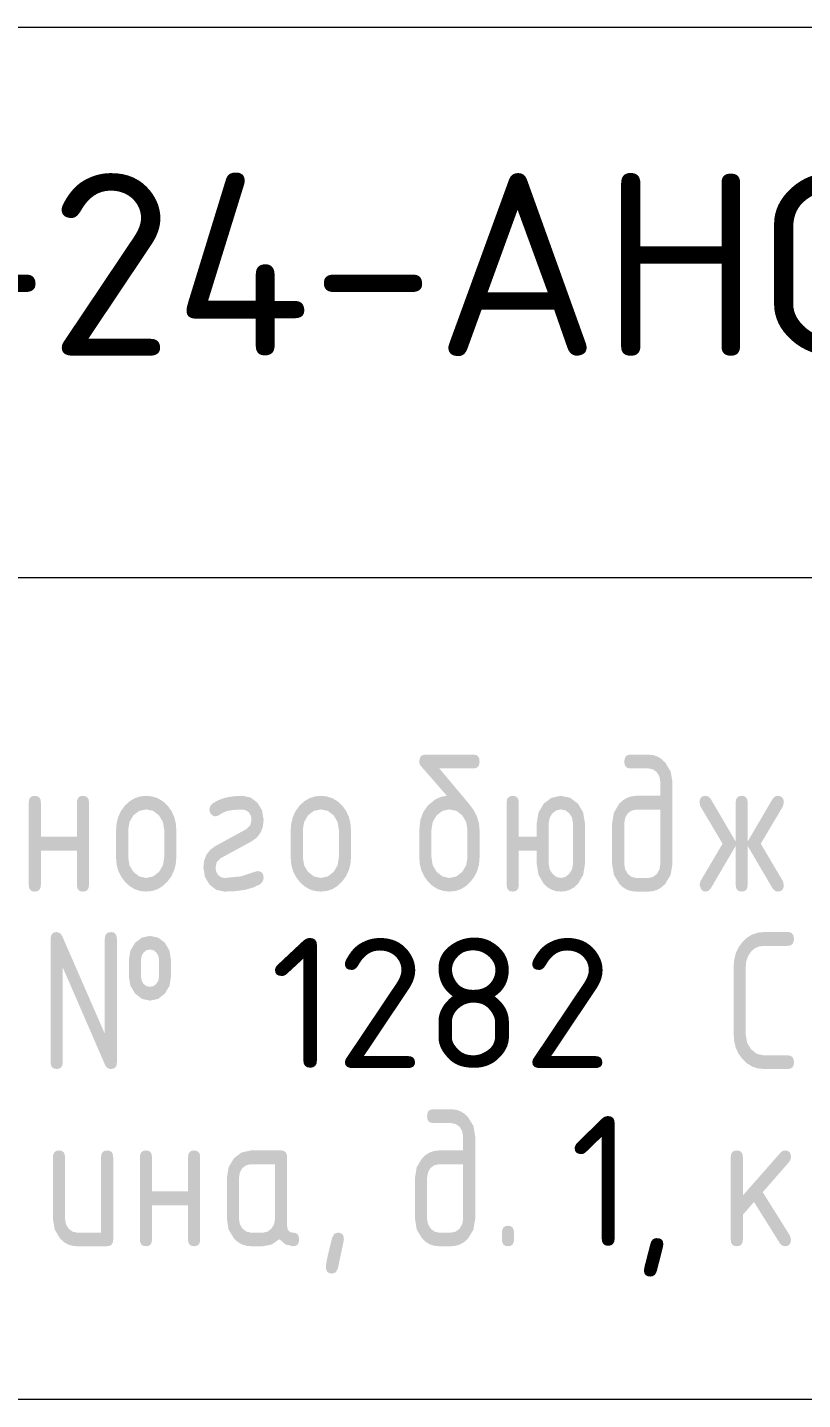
# Model space of a CAD drawing. Header units: millimetres. Extents: x 0 to 1189, y 0 to 841.
# Drawn here: x 1119.83 to 1133.95, y 34.96 to 59.98 of the extents above; entities that cross this region are included whole.
import ezdxf

# ---------------------------------------------------------------- set-up
doc = ezdxf.new("R2010")
doc.units = ezdxf.units.MM

msp = doc.modelspace()

# ---------------------------------------------------------------- hatches: boundary and pattern name
h = msp.add_hatch(color=7)
h.paths.add_polyline_path([(1128.068692, 45.344315), (1128.068692, 44.844914), (1128.058399, 44.720985), (1128.027695, 44.606307), (1127.976837, 44.500826), (1127.906083, 44.404493), (1127.822919, 44.324765), (1127.730246, 44.268136), (1127.628891, 44.234348), (1127.519681, 44.223143), (1127.409257, 44.234348), (1127.30767, 44.268136), (1127.214661, 44.324765), (1127.129972, 44.404493), (1127.059968, 44.500826), (1127.010221, 44.606307), (1126.980524, 44.720985), (1126.970671, 44.844914), (1126.970671, 45.347622), (1126.988465, 45.521815), (1127.041915, 45.672081), (1127.131126, 45.79806), (1127.2562, 45.899389), (1127.368579, 45.952788), (1127.47393, 45.969393), (1126.992168, 46.52116), (1126.975838, 46.549961), (1126.970671, 46.594471), (1126.977595, 46.649455), (1126.998369, 46.688729), (1127.032993, 46.712294), (1127.081465, 46.720148), (1127.961205, 46.720148), (1128.007998, 46.712294), (1128.041613, 46.688729), (1128.061896, 46.649455), (1128.068692, 46.594471), (1128.061896, 46.539488), (1128.041613, 46.500213), (1128.007998, 46.476649), (1127.961205, 46.468794), (1127.336127, 46.468794), (1127.887893, 45.80899), (1127.966605, 45.699487), (1128.023148, 45.585747), (1128.057263, 45.46746)])
h.paths.add_polyline_path([(1127.848206, 44.848221), (1127.848206, 45.347622), (1127.824986, 45.491007), (1127.753397, 45.613308), (1127.646667, 45.694819), (1127.519681, 45.721346), (1127.392971, 45.694819), (1127.286517, 45.613308), (1127.214928, 45.491007), (1127.191708, 45.347622), (1127.191708, 44.848221), (1127.214928, 44.702425), (1127.286517, 44.583087), (1127.392971, 44.499647), (1127.519681, 44.47119), (1127.646667, 44.499647), (1127.753397, 44.583087), (1127.824986, 44.703872)])
h = msp.add_hatch(color=7)
h.paths.add_polyline_path([(1131.582412, 46.220747), (1131.582412, 44.722544), (1131.550235, 44.528792), (1131.453979, 44.366459), (1131.386119, 44.302673), (1131.311696, 44.258008), (1131.230969, 44.231739), (1131.144196, 44.223143), (1130.923158, 44.223143), (1130.834525, 44.231739), (1130.753177, 44.258008), (1130.679375, 44.302673), (1130.613375, 44.366459), (1130.516637, 44.528792), (1130.484391, 44.722544), (1130.484391, 45.469992), (1130.516637, 45.663744), (1130.613375, 45.826077), (1130.680537, 45.888235), (1130.754211, 45.933082), (1130.834912, 45.960255), (1130.923158, 45.969393), (1131.361926, 45.969393), (1131.361926, 46.220747), (1131.346147, 46.31783), (1131.300189, 46.39879), (1131.229221, 46.450949), (1131.144196, 46.468794), (1130.812915, 46.468794), (1130.766355, 46.476649), (1130.732713, 46.500213), (1130.712301, 46.539488), (1130.705428, 46.594471), (1130.712301, 46.649455), (1130.732713, 46.688729), (1130.766355, 46.712294), (1130.812915, 46.720148), (1131.144196, 46.720148), (1131.232829, 46.711036), (1131.314177, 46.68363), (1131.387979, 46.637828), (1131.453979, 46.573525), (1131.550235, 46.414293)])
h.paths.add_polyline_path([(1131.361926, 44.722544), (1131.361926, 45.718039), (1130.923158, 45.718039), (1130.838064, 45.699987), (1130.766613, 45.648035), (1130.720931, 45.566868), (1130.705428, 45.469992), (1130.705428, 44.722544), (1130.721345, 44.626908), (1130.76992, 44.544502), (1130.840958, 44.489449), (1130.923158, 44.47119), (1131.144196, 44.47119), (1131.227636, 44.489449), (1131.297433, 44.544502), (1131.345803, 44.625668)])
h = msp.add_hatch(color=7)
h.dxf.hatch_style = 2
h.paths.add_polyline_path([(1120.07516, 44.970591), (1120.07516, 44.345513), (1120.068244, 44.291046), (1120.04753, 44.252909), (1120.01307, 44.230481), (1119.964917, 44.223143), (1119.916444, 44.230481), (1119.881821, 44.252909), (1119.861047, 44.291046), (1119.854122, 44.345513), (1119.854122, 45.847023), (1119.861047, 45.900095), (1119.881821, 45.938387), (1119.916444, 45.96159), (1119.964917, 45.969393), (1120.01307, 45.96159), (1120.04753, 45.938387), (1120.068244, 45.900095), (1120.07516, 45.847023), (1120.07516, 45.221945), (1120.731657, 45.221945), (1120.731657, 45.847023), (1120.738573, 45.900095), (1120.759287, 45.938387), (1120.793746, 45.96159), (1120.8419, 45.969393), (1120.890287, 45.96159), (1120.92472, 45.938387), (1120.945305, 45.900095), (1120.952143, 45.847023), (1120.952143, 44.345513), (1120.945305, 44.291046), (1120.92472, 44.252909), (1120.890287, 44.230481), (1120.8419, 44.223143), (1120.793746, 44.230481), (1120.759287, 44.252909), (1120.738573, 44.291046), (1120.731657, 44.345513), (1120.731657, 44.970591)])
h = msp.add_hatch(color=7)
h.paths.add_polyline_path([(1121.445217, 44.844914), (1121.445217, 45.344315), (1121.45507, 45.470156), (1121.484766, 45.585816), (1121.534514, 45.691658), (1121.604518, 45.788043), (1121.689207, 45.867771), (1121.782216, 45.9244), (1121.883803, 45.958188), (1121.994227, 45.969393), (1122.104884, 45.95824), (1122.206445, 45.924814), (1122.299325, 45.869167), (1122.383936, 45.791351), (1122.454173, 45.694914), (1122.503895, 45.58871), (1122.533462, 45.472068), (1122.543238, 45.344315), (1122.543238, 44.844914), (1122.532945, 44.720985), (1122.502241, 44.606307), (1122.451383, 44.500826), (1122.380629, 44.404493), (1122.297464, 44.324765), (1122.204791, 44.268136), (1122.103437, 44.234348), (1121.994227, 44.223143), (1121.883803, 44.234348), (1121.782216, 44.268136), (1121.689207, 44.324765), (1121.604518, 44.404493), (1121.534514, 44.500826), (1121.484766, 44.606307), (1121.45507, 44.720985)])
h.paths.add_polyline_path([(1122.322751, 44.848221), (1122.322751, 45.347622), (1122.299531, 45.491007), (1122.227942, 45.613308), (1122.121213, 45.694819), (1121.994227, 45.721346), (1121.867516, 45.694819), (1121.761063, 45.613308), (1121.689474, 45.491007), (1121.666254, 45.347622), (1121.666254, 44.848221), (1121.689474, 44.702425), (1121.761063, 44.583087), (1121.867516, 44.499647), (1121.994227, 44.47119), (1122.121213, 44.499647), (1122.227942, 44.583087), (1122.299531, 44.703872)])
h = msp.add_hatch(color=7)
h.dxf.hatch_style = 2
h.paths.add_polyline_path([(1124.024089, 44.596867), (1124.072475, 44.589012), (1124.106909, 44.565448), (1124.127493, 44.526174), (1124.134332, 44.47119), (1124.118829, 44.408627), (1124.073147, 44.359293), (1123.952948, 44.29965), (1123.804016, 44.257112), (1123.626352, 44.231627), (1123.419957, 44.223143), (1123.273127, 44.254562), (1123.149861, 44.34882), (1123.064354, 44.489794), (1123.036311, 44.659706), (1123.050152, 44.786563), (1123.091639, 44.894868), (1123.160722, 44.984259), (1123.257348, 45.054376), (1123.824549, 45.365261), (1123.891315, 45.431889), (1123.913846, 45.532831), (1123.90227, 45.60442), (1123.867544, 45.665674), (1123.812904, 45.704879), (1123.751237, 45.718039), (1123.587182, 45.712251), (1123.472322, 45.693234), (1123.393705, 45.661884), (1123.306406, 45.60945), (1123.257348, 45.595669), (1123.215525, 45.603937), (1123.180729, 45.630396), (1123.154616, 45.672977), (1123.147105, 45.718039), (1123.161161, 45.780395), (1123.204983, 45.829936), (1123.311497, 45.891491), (1123.437802, 45.935011), (1123.584262, 45.960858), (1123.751237, 45.969393), (1123.897654, 45.937974), (1124.021333, 45.843716), (1124.106564, 45.701503), (1124.134332, 45.532831), (1124.120577, 45.405974), (1124.079279, 45.297668), (1124.010386, 45.208277), (1123.913846, 45.138161), (1123.349401, 44.830582), (1123.280224, 44.762301), (1123.257348, 44.659706), (1123.268855, 44.588117), (1123.303099, 44.526863), (1123.35698, 44.486004), (1123.419957, 44.47119), (1123.721196, 44.50006), (1123.981094, 44.586394)])
h = msp.add_hatch(color=7)
h.paths.add_polyline_path([(1124.627405, 44.844914), (1124.627405, 45.344315), (1124.637258, 45.470156), (1124.666955, 45.585816), (1124.716702, 45.691658), (1124.786706, 45.788043), (1124.871396, 45.867771), (1124.964405, 45.9244), (1125.065992, 45.958188), (1125.176416, 45.969393), (1125.287072, 45.95824), (1125.388634, 45.924814), (1125.481513, 45.869167), (1125.566125, 45.791351), (1125.636362, 45.694914), (1125.686083, 45.58871), (1125.715651, 45.472068), (1125.725426, 45.344315), (1125.725426, 44.844914), (1125.715134, 44.720985), (1125.684429, 44.606307), (1125.633571, 44.500826), (1125.562818, 44.404493), (1125.479653, 44.324765), (1125.38698, 44.268136), (1125.285625, 44.234348), (1125.176416, 44.223143), (1125.065992, 44.234348), (1124.964405, 44.268136), (1124.871396, 44.324765), (1124.786706, 44.404493), (1124.716702, 44.500826), (1124.666955, 44.606307), (1124.637258, 44.720985)])
h.paths.add_polyline_path([(1125.50494, 44.848221), (1125.50494, 45.347622), (1125.48172, 45.491007), (1125.410131, 45.613308), (1125.303402, 45.694819), (1125.176416, 45.721346), (1125.049705, 45.694819), (1124.943252, 45.613308), (1124.871663, 45.491007), (1124.848443, 45.347622), (1124.848443, 44.848221), (1124.871663, 44.702425), (1124.943252, 44.583087), (1125.049705, 44.499647), (1125.176416, 44.47119), (1125.303402, 44.499647), (1125.410131, 44.583087), (1125.48172, 44.703872)])
h = msp.add_hatch(color=7)
h.paths.add_polyline_path([(1129.110776, 44.970591), (1128.782802, 44.970591), (1128.782802, 44.345513), (1128.775886, 44.291046), (1128.755173, 44.252909), (1128.720713, 44.230481), (1128.672559, 44.223143), (1128.624087, 44.230481), (1128.589464, 44.252909), (1128.56869, 44.291046), (1128.561765, 44.345513), (1128.561765, 45.847023), (1128.56869, 45.900095), (1128.589464, 45.938387), (1128.624087, 45.96159), (1128.672559, 45.969393), (1128.720713, 45.96159), (1128.755173, 45.938387), (1128.775886, 45.900095), (1128.782802, 45.847023), (1128.782802, 45.221945), (1129.110776, 45.221945), (1129.110776, 45.473299), (1129.142884, 45.665605), (1129.237004, 45.826077), (1129.379424, 45.933082), (1129.549543, 45.969393), (1129.719731, 45.933082), (1129.862633, 45.826077), (1129.956478, 45.663744), (1129.98831, 45.469992), (1129.98831, 44.722544), (1129.956478, 44.527345), (1129.862633, 44.366459), (1129.794644, 44.302673), (1129.719731, 44.258008), (1129.637996, 44.231739), (1129.549543, 44.223143), (1129.461099, 44.231739), (1129.379424, 44.258008), (1129.304674, 44.302673), (1129.237004, 44.366459), (1129.142884, 44.528792), (1129.110776, 44.722544)])
h.paths.add_polyline_path([(1129.549543, 44.47119), (1129.630985, 44.489862), (1129.703332, 44.547809), (1129.753079, 44.628769), (1129.77058, 44.722544), (1129.77058, 45.469992), (1129.754457, 45.566868), (1129.706088, 45.648035), (1129.634843, 45.703087), (1129.549543, 45.721346), (1129.464656, 45.703087), (1129.392998, 45.648035), (1129.344904, 45.566868), (1129.329057, 45.469992), (1129.329057, 44.722544), (1129.346558, 44.628769), (1129.396305, 44.547809), (1129.468376, 44.489862)])
h = msp.add_hatch(color=7)
h.dxf.hatch_style = 2
h.paths.add_polyline_path([(1132.73529, 45.057683), (1132.277781, 44.275509), (1132.239058, 44.236303), (1132.186279, 44.223143), (1132.144249, 44.231411), (1132.109661, 44.25787), (1132.075485, 44.345513), (1132.094226, 44.414966), (1132.496062, 45.096268), (1132.094226, 45.773712), (1132.075485, 45.847023), (1132.08241, 45.900095), (1132.103184, 45.938387), (1132.137807, 45.96159), (1132.186279, 45.969393), (1132.239058, 45.956233), (1132.277781, 45.917028), (1132.73529, 45.134853), (1132.73529, 45.847023), (1132.742085, 45.900095), (1132.762368, 45.938387), (1132.795984, 45.96159), (1132.842777, 45.969393), (1132.890931, 45.96159), (1132.92539, 45.938387), (1132.946104, 45.900095), (1132.95302, 45.847023), (1132.95302, 45.134853), (1133.409977, 45.917028), (1133.449183, 45.956233), (1133.50203, 45.969393), (1133.550184, 45.96159), (1133.584644, 45.938387), (1133.605357, 45.900095), (1133.612273, 45.847023), (1133.594083, 45.773712), (1133.192247, 45.096268), (1133.594083, 44.414966), (1133.612273, 44.345513), (1133.605357, 44.291046), (1133.584644, 44.252909), (1133.550184, 44.230481), (1133.50203, 44.223143), (1133.449183, 44.236303), (1133.409977, 44.275509), (1132.95302, 45.057683), (1132.95302, 44.345513), (1132.946104, 44.291046), (1132.92539, 44.252909), (1132.890931, 44.230481), (1132.842777, 44.223143), (1132.795984, 44.230481), (1132.762368, 44.252909), (1132.742085, 44.291046), (1132.73529, 44.345513)])
h = msp.add_hatch(color=7)
h.paths.add_polyline_path([(1120.464094, 43.411858), (1121.240205, 41.630881), (1121.240205, 43.359492), (1121.247121, 43.414476), (1121.267834, 43.45375), (1121.302294, 43.477314), (1121.350448, 43.485169), (1121.39892, 43.477314), (1121.433543, 43.45375), (1121.454317, 43.414476), (1121.461242, 43.359492), (1121.461242, 41.110534), (1121.454317, 41.056067), (1121.433543, 41.01793), (1121.39892, 40.995502), (1121.350448, 40.988164), (1121.291054, 41.00222), (1121.252331, 41.047695), (1120.473464, 42.842452), (1120.473464, 41.110534), (1120.466548, 41.056067), (1120.445835, 41.01793), (1120.411375, 40.995502), (1120.363221, 40.988164), (1120.314749, 40.995502), (1120.280125, 41.01793), (1120.259352, 41.056067), (1120.252427, 41.110534), (1120.252427, 43.359492), (1120.259352, 43.414476), (1120.280125, 43.45375), (1120.314749, 43.477314), (1120.363221, 43.485169), (1120.422752, 43.46691)])
h.paths.add_polyline_path([(1122.227982, 42.671575), (1122.227982, 42.979154), (1122.216269, 43.051914), (1122.178924, 43.111445), (1122.126559, 43.154027), (1122.062618, 43.167669), (1121.999435, 43.154027), (1121.94576, 43.111445), (1121.91124, 43.051914), (1121.899458, 42.979154), (1121.899458, 42.671575), (1121.91124, 42.599986), (1121.94576, 42.538733), (1121.999435, 42.499527), (1122.062618, 42.486367), (1122.126559, 42.499527), (1122.178924, 42.538733), (1122.216269, 42.601227)])
h.paths.add_polyline_path([(1122.445712, 42.671575), (1122.41829, 42.504764), (1122.335469, 42.363997), (1122.211859, 42.266846), (1122.062618, 42.235013), (1121.916201, 42.266846), (1121.792522, 42.363997), (1121.707015, 42.504764), (1121.678972, 42.671575), (1121.678972, 42.979154), (1121.707015, 43.147343), (1121.792522, 43.289488), (1121.916201, 43.384021), (1122.062618, 43.415716), (1122.211859, 43.384021), (1122.335469, 43.289488), (1122.41829, 43.147343), (1122.445712, 42.979154)])
h = msp.add_hatch(color=7)
h.dxf.hatch_style = 2
h.paths.add_polyline_path([(1133.686375, 43.485169), (1133.734761, 43.477314), (1133.769195, 43.45375), (1133.78978, 43.414476), (1133.796618, 43.359492), (1133.78978, 43.304508), (1133.769195, 43.265234), (1133.734761, 43.24167), (1133.686375, 43.233815), (1133.247608, 43.233815), (1133.159129, 43.22255), (1133.082174, 43.18834), (1133.016692, 43.130565), (1132.962629, 43.048607), (1132.929556, 42.959723), (1132.919635, 42.860091), (1132.919635, 41.613242), (1132.942855, 41.468893), (1133.014444, 41.348108), (1133.120897, 41.264667), (1133.247608, 41.236211), (1133.686375, 41.236211), (1133.734761, 41.228356), (1133.769195, 41.204792), (1133.78978, 41.165517), (1133.796618, 41.110534), (1133.78978, 41.056067), (1133.769195, 41.01793), (1133.734761, 40.995502), (1133.686375, 40.988164), (1133.247608, 40.988164), (1133.137184, 40.999369), (1133.035597, 41.033157), (1132.942588, 41.089786), (1132.857899, 41.169514), (1132.787894, 41.265847), (1132.738147, 41.371327), (1132.70845, 41.486006), (1132.698597, 41.609935), (1132.698597, 42.860091), (1132.70845, 42.985932), (1132.738147, 43.101592), (1132.787894, 43.207434), (1132.857899, 43.303819), (1132.942588, 43.38378), (1133.035597, 43.440383), (1133.137184, 43.474041), (1133.247608, 43.485169)])
h = msp.add_hatch(color=7)
h.paths.add_polyline_path([(1127.989317, 39.754317), (1127.989317, 38.256114), (1127.957139, 38.062361), (1127.860883, 37.900029), (1127.793024, 37.836243), (1127.718601, 37.791577), (1127.637874, 37.765308), (1127.5511, 37.756713), (1127.330063, 37.756713), (1127.241429, 37.765308), (1127.160082, 37.791577), (1127.086279, 37.836243), (1127.02028, 37.900029), (1126.923542, 38.062361), (1126.891296, 38.256114), (1126.891296, 39.003561), (1126.923542, 39.197314), (1127.02028, 39.359647), (1127.087442, 39.421805), (1127.161116, 39.466651), (1127.241817, 39.493824), (1127.330063, 39.502963), (1127.76883, 39.502963), (1127.76883, 39.754317), (1127.753052, 39.851399), (1127.707094, 39.932359), (1127.636125, 39.984518), (1127.5511, 40.002364), (1127.21982, 40.002364), (1127.17326, 40.010218), (1127.139618, 40.033783), (1127.119206, 40.073057), (1127.112333, 40.128041), (1127.119206, 40.183024), (1127.139618, 40.222298), (1127.17326, 40.245863), (1127.21982, 40.253718), (1127.5511, 40.253718), (1127.639734, 40.244605), (1127.721081, 40.2172), (1127.794884, 40.171397), (1127.860883, 40.107094), (1127.957139, 39.947862)])
h.paths.add_polyline_path([(1127.76883, 38.256114), (1127.76883, 39.251608), (1127.330063, 39.251608), (1127.244969, 39.233556), (1127.173518, 39.181604), (1127.127836, 39.100438), (1127.112333, 39.003561), (1127.112333, 38.256114), (1127.128249, 38.160478), (1127.176825, 38.078071), (1127.247863, 38.023018), (1127.330063, 38.004759), (1127.5511, 38.004759), (1127.634541, 38.023018), (1127.704338, 38.078071), (1127.752707, 38.159237)])
h = msp.add_hatch(color=7)
h.dxf.hatch_style = 2
h.paths.add_polyline_path([(1121.39273, 39.380593), (1121.39273, 37.879082), (1121.385892, 37.824615), (1121.365307, 37.786478), (1121.330874, 37.764051), (1121.282487, 37.756713), (1120.733477, 37.756713), (1120.644843, 37.765308), (1120.563496, 37.791577), (1120.489693, 37.836243), (1120.423694, 37.900029), (1120.326955, 38.060914), (1120.294709, 38.256114), (1120.294709, 39.380593), (1120.301634, 39.433664), (1120.322408, 39.471957), (1120.357031, 39.495159), (1120.405504, 39.502963), (1120.453657, 39.495159), (1120.488117, 39.471957), (1120.508831, 39.433664), (1120.515747, 39.380593), (1120.515747, 38.256114), (1120.531663, 38.160478), (1120.580239, 38.078071), (1120.651277, 38.023018), (1120.733477, 38.004759), (1121.172244, 38.004759), (1121.172244, 39.380593), (1121.17916, 39.433664), (1121.199874, 39.471957), (1121.234333, 39.495159), (1121.282487, 39.502963), (1121.330874, 39.495159), (1121.365307, 39.471957), (1121.385892, 39.433664)])
h = msp.add_hatch(color=7)
h.dxf.hatch_style = 2
h.paths.add_polyline_path([(1122.10031, 38.50416), (1122.10031, 37.879082), (1122.093394, 37.824615), (1122.072681, 37.786478), (1122.038221, 37.764051), (1121.990067, 37.756713), (1121.941595, 37.764051), (1121.906971, 37.786478), (1121.886197, 37.824615), (1121.879273, 37.879082), (1121.879273, 39.380593), (1121.886197, 39.433664), (1121.906971, 39.471957), (1121.941595, 39.495159), (1121.990067, 39.502963), (1122.038221, 39.495159), (1122.072681, 39.471957), (1122.093394, 39.433664), (1122.10031, 39.380593), (1122.10031, 38.755515), (1122.756808, 38.755515), (1122.756808, 39.380593), (1122.763724, 39.433664), (1122.784437, 39.471957), (1122.818897, 39.495159), (1122.867051, 39.502963), (1122.915437, 39.495159), (1122.949871, 39.471957), (1122.970455, 39.433664), (1122.977294, 39.380593), (1122.977294, 37.879082), (1122.970455, 37.824615), (1122.949871, 37.786478), (1122.915437, 37.764051), (1122.867051, 37.756713), (1122.818897, 37.764051), (1122.784437, 37.786478), (1122.763724, 37.824615), (1122.756808, 37.879082), (1122.756808, 38.50416)])
h = msp.add_hatch(color=7)
h.paths.add_polyline_path([(1124.341371, 39.251608), (1123.902604, 39.251608), (1123.81751, 39.233556), (1123.746058, 39.181604), (1123.700377, 39.100438), (1123.684874, 39.003561), (1123.684874, 38.256114), (1123.70079, 38.160478), (1123.749366, 38.078071), (1123.820404, 38.023018), (1123.902604, 38.004759), (1124.123641, 38.004759), (1124.207081, 38.023018), (1124.276879, 38.078071), (1124.325248, 38.159237), (1124.341371, 38.256114)])
h.paths.add_polyline_path([(1124.780138, 37.879082), (1124.773265, 37.824615), (1124.752853, 37.786478), (1124.719212, 37.764051), (1124.672651, 37.756713), (1124.532091, 37.788545), (1124.421297, 37.885697), (1124.285078, 37.788545), (1124.123641, 37.756713), (1123.902604, 37.756713), (1123.81397, 37.765308), (1123.732623, 37.791577), (1123.65882, 37.836243), (1123.592821, 37.900029), (1123.496082, 38.060914), (1123.463836, 38.256114), (1123.463836, 39.003561), (1123.496082, 39.197314), (1123.592821, 39.359647), (1123.732623, 39.466651), (1123.902604, 39.502963), (1124.451614, 39.502963), (1124.5, 39.495159), (1124.534434, 39.471957), (1124.555019, 39.433664), (1124.561857, 39.380593), (1124.561857, 38.130436), (1124.568782, 38.075453), (1124.589556, 38.036179), (1124.624179, 38.012614), (1124.672651, 38.004759), (1124.719212, 37.996905), (1124.752853, 37.97334), (1124.773265, 37.934066)])
h = msp.add_hatch(color=7)
h.dxf.hatch_style = 2
h.paths.add_polyline_path([(1132.866063, 38.682203), (1133.556184, 39.468236), (1133.590153, 39.494694), (1133.632803, 39.502963), (1133.68119, 39.495159), (1133.715623, 39.471957), (1133.736208, 39.433664), (1133.743046, 39.380593), (1133.734296, 39.333119), (1133.709422, 39.293501), (1133.228211, 38.741734), (1133.7221, 37.952394), (1133.743046, 37.879082), (1133.736208, 37.824615), (1133.715623, 37.786478), (1133.68119, 37.764051), (1133.632803, 37.756713), (1133.579955, 37.769873), (1133.54075, 37.809078), (1133.068359, 38.563692), (1132.866063, 38.329425), (1132.866063, 37.879082), (1132.859147, 37.824615), (1132.838433, 37.786478), (1132.803974, 37.764051), (1132.75582, 37.756713), (1132.707347, 37.764051), (1132.672724, 37.786478), (1132.65195, 37.824615), (1132.645025, 37.879082), (1132.645025, 39.380593), (1132.65195, 39.433664), (1132.672724, 39.471957), (1132.707347, 39.495159), (1132.75582, 39.502963), (1132.803974, 39.495159), (1132.838433, 39.471957), (1132.859147, 39.433664), (1132.866063, 39.380593)])
h = msp.add_hatch(color=7)
h.dxf.hatch_style = 2
h.paths.add_polyline_path([(1128.475859, 38.004759), (1128.482784, 38.059743), (1128.503558, 38.099017), (1128.538181, 38.122582), (1128.586653, 38.130436), (1128.634807, 38.122582), (1128.669267, 38.099017), (1128.68998, 38.059743), (1128.696896, 38.004759), (1128.696896, 37.879082), (1128.68998, 37.824615), (1128.669267, 37.786478), (1128.634807, 37.764051), (1128.586653, 37.756713), (1128.538181, 37.764051), (1128.503558, 37.786478), (1128.482784, 37.824615), (1128.475859, 37.879082)])
h = msp.add_hatch(color=7)
h.dxf.hatch_style = 2
h.paths.add_polyline_path([(1125.489425, 38.004759), (1125.535986, 37.997421), (1125.569627, 37.974994), (1125.590039, 37.936857), (1125.596912, 37.88239), (1125.589996, 37.843167), (1125.569282, 37.741416), (1125.534823, 37.577447), (1125.486669, 37.351569), (1125.448635, 37.280876), (1125.379182, 37.257311), (1125.33071, 37.26465), (1125.296086, 37.287077), (1125.275312, 37.325214), (1125.268388, 37.379681), (1125.275356, 37.445724), (1125.296431, 37.555795), (1125.331872, 37.710514), (1125.381938, 37.910502), (1125.420799, 37.981195)])

# ---------------------------------------------------------------- linework, layer by layer
at = {"color": 7, "lineweight": 0}
for points in [[(1184.111809, 59.979862), (999.111526, 59.979862)], [(1184.111809, 49.946847), (1064.131626, 49.946847)], [(1184.111809, 34.960824), (999.111526, 34.960824)]]:
    msp.add_lwpolyline(points, dxfattribs=at)

# ---------------------------------------------------------------- texts
at = {"color": 7, "attachment_point": 1}
for s, insert, char_height, width in [('{\\fISOCPEUR|b0|i0|c204|p34;696/П-24-АНО/АР}', (1105.326046, 57.323808), 3.329924, 46.81151802), ('{\\fISOCPEUR|b0|i0|c0|p34;1282 }', (1124.256646, 43.377154), 2.373173, 7.78426438)]:
    msp.add_mtext(s, dxfattribs=dict(at, insert=insert, char_height=char_height, width=width))
at = {"color": 7, "insert": (1129.720686, 40.129879), "char_height": 2.373173, "attachment_point": 1}
msp.add_mtext('{\\fGOSTCommon|b0|i0|c0;1, }', dxfattribs=at)

doc.saveas('drawing.dxf')
